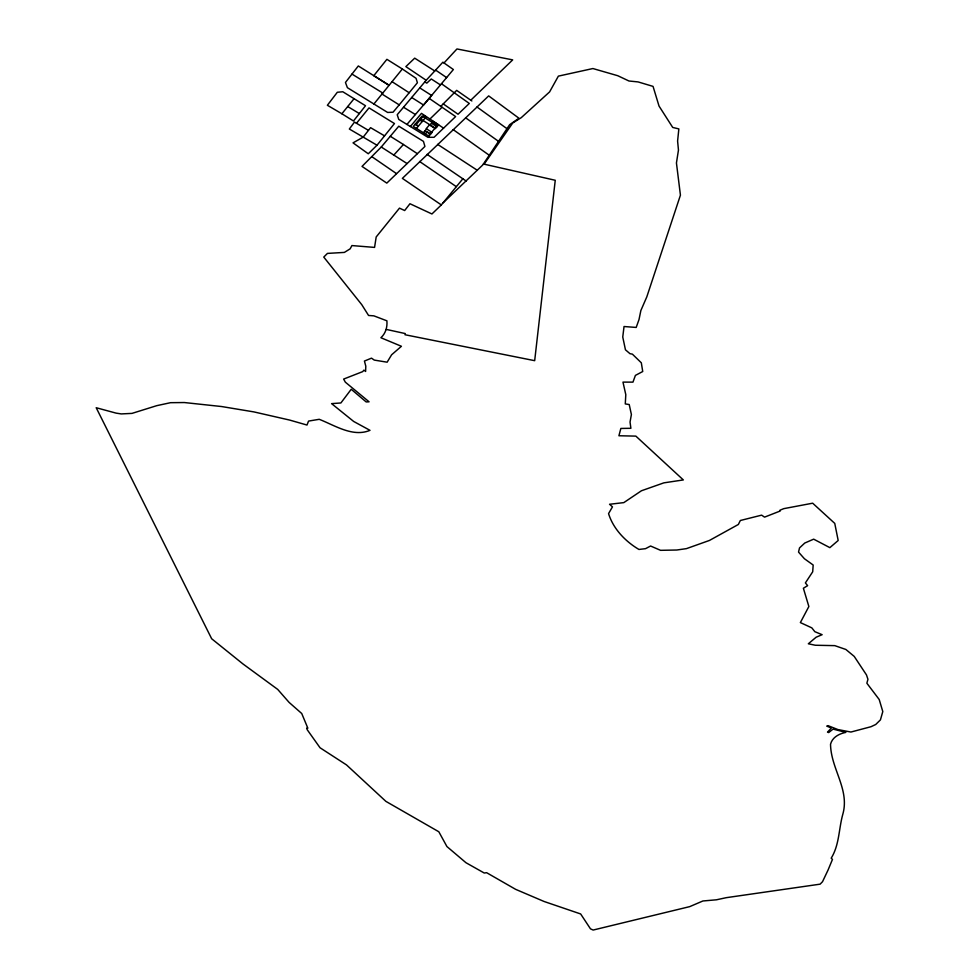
<?xml version="1.0" encoding="UTF-8"?>
<svg xmlns="http://www.w3.org/2000/svg" width="979" height="979" viewBox="0 0 979 979"><rect width="100%" height="100%" fill="white"/><g stroke="black" fill="none" stroke-linecap="round" stroke-linejoin="round"><path stroke-width="1.47" d="M484.091 164.166L512.763 122.95L521.256 117.664L549.598 91.904L558.373 76.129L592.895 68.542L617.786 75.726L628.959 81L638.075 81.918L653.042 86.385L659.026 106.05L672.708 127.441L678.851 128.91L677.603 141.037L678.459 150.068L676.44 162.967L680.429 195.164L646.813 296.857L640.866 310.527L639.006 319.57L636.191 327.439L624.039 326.521L622.754 337.009L625.446 349.797L629.962 353.676L632.397 354.153L641.318 362.805L642.726 371.518L635.408 375.398L632.96 382.128L622.974 382.116L625.801 394.659L625.275 403.923L629.216 404.535L631.394 414.533L630.035 422.071L630.892 428.288L620.857 428.447L618.912 435.753L635.861 436.12L683.33 479.93L663.872 482.855L641.453 490.76L623.807 502.619L609.562 504.271L612.462 506.865L608.559 513.608C613.258 528.868 625.41 541.485 638.957 549.452L645.528 548.668L650.582 546.013L660.568 550.333L676.795 550.014L686.45 548.632L709.481 540.432L738.35 524.475L740.344 520.498L761.625 515.15L764.55 517.132L780.19 511.014L779.945 510.23L783.763 508.652L812.668 503.194L834.757 523.398L838.183 540.494L829.862 547.64L813.671 539.16L804.762 543.039L799.525 547.922L798.534 552.083L804.408 558.728L813.17 565.018L812.705 571.785L805.399 582.909L807.614 585.662L803.38 588.244L808.862 606.515L800.369 622.583L811.836 627.869L814.834 631.688L822.127 634.686L816.143 637.207L808.348 643.778L815.287 645.247L834.793 645.638L845.868 649.469L854.226 656.407L866.464 674.898L867.945 679.279L866.868 683.22L879.203 699.508L882.801 711.562L880.427 719.883L875.715 724.497L871.004 726.712L850.935 732.035L837.963 729.575L828.026 725.647L826.741 726.124L831.404 728.009L827.5 732.133L828.675 732.598L833.056 729.11L845.856 732.365C839.248 733.712 832.309 737.187 830.535 744.26C830.89 769.041 850.005 789.49 842.735 814.552C838.722 829.091 839.382 844.95 831.195 858.179L832.468 859.403L828.063 870.025L822.531 881.687L820.121 884.159L726.32 897.67L716.432 899.799L702.898 900.986L689.73 906.627L593.139 930.05L590.472 928.838L580.657 913.958L544.128 901.5L515.627 889.336L486.624 872.693L484.25 873.023L465.967 862.719L446.926 846.554L438.825 831.771L385.897 801.373L346.505 764.917L320.035 747.76L307.259 729.783L306.635 728.168L307.847 728.18L301.728 713.507L289.086 702.384L277.706 689.4L242.976 663.958L211.66 638.749L96.199 407.729L116.06 413.114L121.249 413.921L131.981 413.395L156.726 405.673L170.554 402.687L184.333 402.54L221.633 406.542L253.891 411.902L289.613 420.064L306.99 425.045L308.556 421.08L319.227 419.306C334.891 425.424 352.881 437.54 369.989 430.332L353.676 421.459L331.587 403.629L340.888 402.969L351.228 389.275L366.183 401.941L369.071 401.806L345.354 382.177L343.629 379.081L362.707 371.616L363.907 370.135L365.595 371.445L365.803 366.183L364.433 361.043L371.506 358.155L374.272 360.088L387.133 362.193L391.624 354.777L401.427 346.285L380.892 337.731C385.604 333.484 387.451 327.231 386.901 320.818L373.856 315.85L368.569 315.471L361.765 304.665L323.768 257.085L327.439 253.402L344.375 252.411L350.152 248.837L351.926 245.57L374.565 247.406L376.193 236.955L399.481 208.135L404.67 210.534L409.956 203.742L431.935 213.973L441.333 204.929L462.847 178.778M384.551 135.861L370.576 127.662L363.197 137.133L353.027 142.861L368.275 153.764L377.013 145.222L394.464 123.55L369.022 107.886L356.478 123.281M341.879 113.76L353.48 120.992L365.51 105.732L342.797 91.757L337.314 92.271L327.378 105.267L341.879 113.76L354.068 98.695M373.905 103.994L402.345 68.995L416.063 78.308L417.397 82.738L399.212 104.875L393.044 112.218L387.635 112.45L347.41 87.694L345.452 82.469L358.314 65.96L389.104 85.295L373.794 75.677L386.901 59.327L402.345 68.995M411.706 97.496L423.564 105.022L453.375 69.533L442.9 62.179L426.183 80.266L397.217 114.727L398.759 119.401L406.934 124.419L431.666 95.489L419.771 87.902M381.259 147.021L398.783 126.193L423.442 141.368L424.923 146.446L386.803 183.11L362.022 166.418L381.259 147.021L406.995 163.517M410.348 126.511L421.472 113.368L443.573 128.151M416.454 128.433L426.024 116.954L423.809 115.559L416.075 124.676L418.278 126.058M423.405 132.703L426.624 128.947M429.854 125.177L433.097 121.384L438.629 124.835L435.361 128.616L429.426 124.908L426.183 128.677L432.131 132.385L428.9 136.13L413.26 126.45L422.108 116.024L437.344 125.557L428.435 135.91M425.253 133.927L427.113 131.773L430.283 133.756M393.595 155.318L403.421 144.5L417.335 153.666M444.001 62.962L456.96 48.95L512.702 59.878L470.777 100.213M440.783 106.368L456.667 90.374L471.866 100.972M443.206 202.726L482.757 164.974L509.655 124.676L518.968 118.239L488.668 95.893L402.369 178.374L441.333 204.929M429.928 119.022L442.067 107.249M386.338 329.421L405.257 333.57L404.988 334.732L534.681 360.676L555.252 180.271L483.393 164.007M377.013 145.222L349.344 129.02L354.484 122.094L368.459 130.378M424.8 81.93L426.807 83.129L431.274 78.981L440.489 84.953M347.716 106.54L359.342 113.564M351.987 74.086L382.801 93.054M403.519 107.237L415.39 114.543M406.934 124.419L427.896 137.293L434.04 137.305L455.614 116.574L429.23 98.414M419.954 118.569L435.166 128.078M419.93 120.136L422.145 121.518M415.108 124.284L418.29 126.279M425.008 130.831L430.503 134.258M431.47 123.281L436.989 126.732M390.291 136.277L403.421 144.5M381.994 94.045L399.212 104.875M434.762 70.99L414.704 58.165L405.857 66.609L426.183 80.266M392.041 81.673L409.124 92.724M437.625 144.378L477.275 170.26M435.594 70.084L446.632 77.598M427.101 154.376L466.139 181.017M419.599 161.498L456.226 186.585M371.824 156.652L396.434 173.577M443.242 103.896L458.05 114.237L469.296 103.444L441.48 83.753M453.167 129.607L489.243 155.245M465.612 117.798L498.519 141.343M476.981 106.992L506.975 128.677"/></g></svg>
